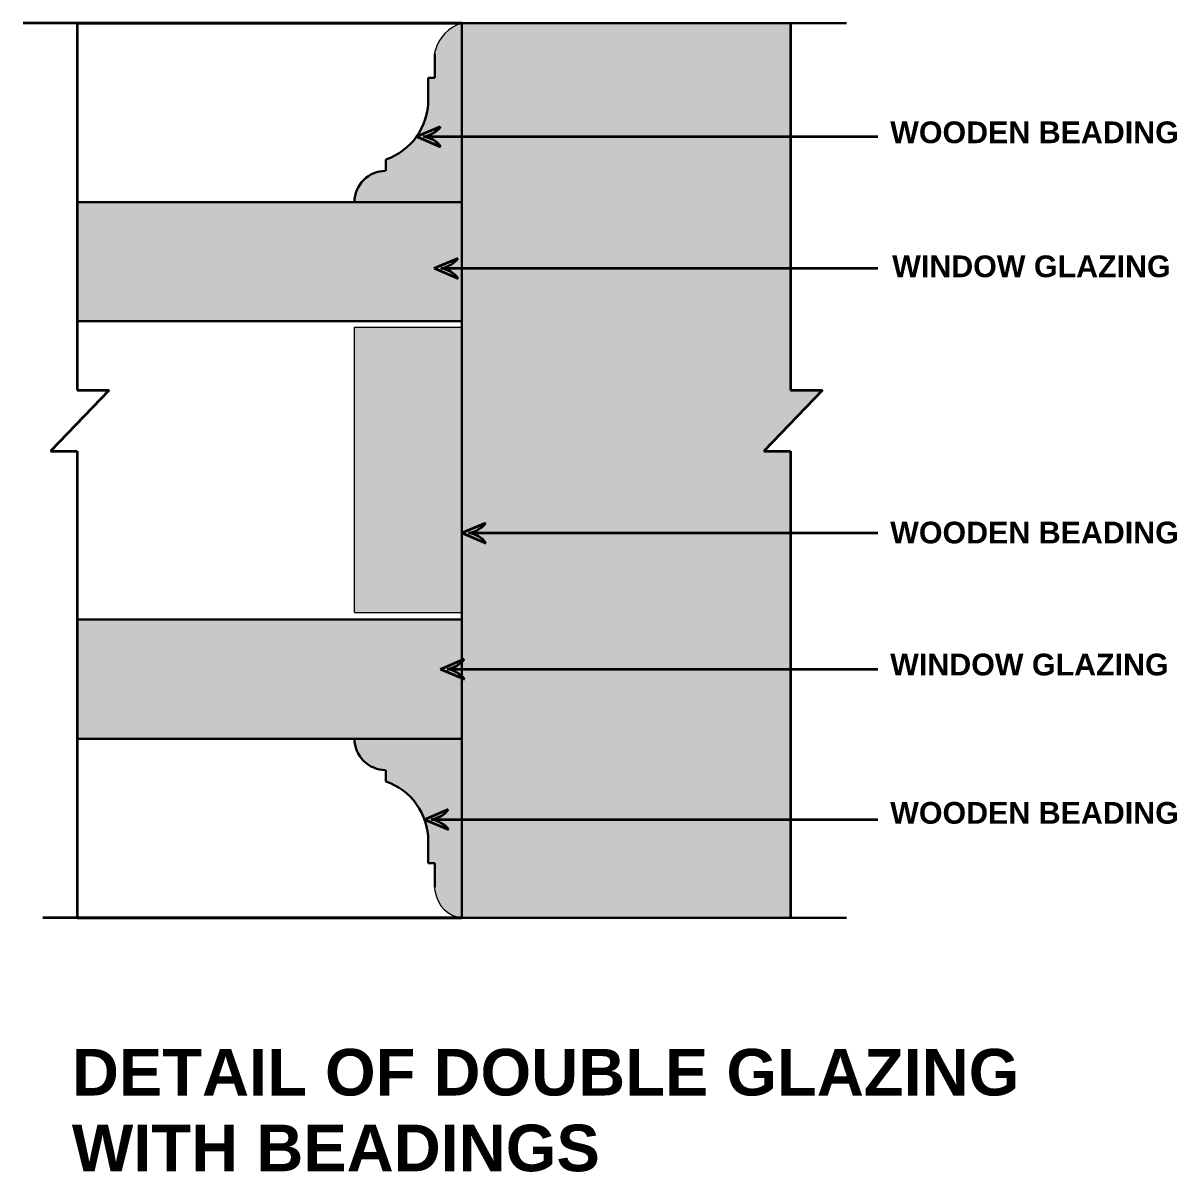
# Model space of a CAD drawing. Header units: inches. Extents: x 1352 to 5457, y 84 to 1168.
# Drawn here: x 1431.77 to 1450.34, y 223.27 to 241.75 of the extents above; entities that cross this region are included whole.
import ezdxf

# ---------------------------------------------------------------- set-up
doc = ezdxf.new("R2010")
doc.units = ezdxf.units.IN
doc.header["$MEASUREMENT"] = 0
doc.linetypes.add('DOT2', pattern=[0.125, 0, -0.125])
for name, color, linetype, lineweight in [('CILL', 250, 'Continuous', 9), ('contour', 250, 'DOT2', 35), ('text', 250, 'Continuous', 30), ('wall', 7, 'Continuous', 40), ('win', 250, 'Continuous', 30)]:
    doc.layers.add(name, color=color, linetype=linetype, lineweight=lineweight)
doc.styles.get("Standard").update_dxf_attribs({"font": 'arialbd.ttf', "height": 1.5})

msp = doc.modelspace()

# ---------------------------------------------------------------- hatches: boundary and pattern name
at = {"layer": 'CILL'}
h = msp.add_hatch(color=256, dxfattribs=at)
h.set_gradient(color1=(255, 223, 127), color2=(255, 227, 143), one_color=1, tint=0.78, name='INVSPHERICAL')
h.paths.add_polyline_path([(1438.829, 241.755, 0.253708), (1438.396, 241.309), (1438.394, 241.261), (1438.394, 240.875), (1438.288, 240.875), (1438.288, 240.521, -0.323881), (1437.602, 239.559), (1437.602, 239.376, 0.414245), (1437.1, 238.875), (1438.829, 238.875)])
h = msp.add_hatch(color=256, dxfattribs=at)
h.set_gradient(color1=(255, 223, 127), color2=(255, 227, 143), one_color=1, tint=0.78, name='INVSPHERICAL')
h.paths.add_polyline_path([(1438.829, 230.235), (1437.1, 230.235, 0.414214), (1437.601, 229.733, 0.000027), (1437.602, 229.733), (1437.602, 229.55, -0.323881), (1438.288, 228.589), (1438.288, 228.235), (1438.394, 228.235), (1438.394, 227.849), (1438.4, 227.773, 0.341783), (1438.829, 227.355)])
h.paths.add_polyline_path([(1438.829, 236.862), (1437.1, 236.862), (1437.1, 232.267), (1438.829, 232.267)])
at = {"layer": 'contour', "linetype": 'ByBlock'}
h = msp.add_hatch(color=256, dxfattribs=at)
h.set_gradient(color1=(244, 224, 139), color2=(244, 224, 134), one_color=1, tint=0.74, name='HEMISPHERICAL')
h.paths.add_polyline_path([(1444.116, 237.808), (1438.829, 237.808), (1438.829, 233.55), (1439.216, 233.713, -0.202964), (1438.937, 233.55), (1444.116, 233.55), (1444.116, 234.865), (1443.687, 234.865), (1444.631, 235.848), (1444.116, 235.848)])
h.paths.add_polyline_path([(1444.116, 239.929), (1438.829, 239.929), (1438.829, 238.875), (1438.829, 237.808), (1444.116, 237.808)])
h.paths.add_polyline_path([(1444.116, 241.755), (1438.829, 241.755), (1438.829, 239.929), (1444.116, 239.929)])
h.paths.add_polyline_path([(1444.116, 231.359), (1438.829, 231.359), (1438.829, 231.241, -0.036772), (1438.869, 231.195), (1438.829, 231.212), (1438.829, 228.94), (1444.116, 228.94)])
h.paths.add_polyline_path([(1444.116, 233.55), (1438.937, 233.55, -0.202964), (1439.216, 233.386), (1438.829, 233.55), (1438.829, 231.506), (1438.869, 231.523, -0.036772), (1438.829, 231.477), (1438.829, 231.359), (1444.116, 231.359)])
h.paths.add_polyline_path([(1444.116, 228.94), (1438.829, 228.94), (1438.829, 227.355), (1444.116, 227.355)])
h = msp.add_hatch(color=256, dxfattribs=at)
h.set_gradient(color1=(255, 0, 63), color2=(255, 46, 98), one_color=1, tint=0.59, name='INVHEMISPHERICAL')
h.paths.add_polyline_path([(1438.1, 239.929), (1438.487, 239.765, 0.202964), (1438.209, 239.929, 0.202964), (1438.487, 240.093)])
h = msp.add_hatch(color=256, dxfattribs=at)
h.set_gradient(color1=(0, 0, 255), one_color=1, tint=1, name='CURVED')
h.paths.add_polyline_path([(1432.638, 238.875), (1432.638, 236.955), (1438.829, 236.955), (1438.829, 238.875), (1437.1, 238.875)])
h = msp.add_hatch(color=256, dxfattribs=at)
h.set_gradient(color1=(255, 0, 63), color2=(255, 46, 98), one_color=1, tint=0.59, name='INVHEMISPHERICAL')
h.paths.add_polyline_path([(1438.382, 237.808), (1438.768, 237.644, 0.202964), (1438.49, 237.808, 0.202964), (1438.768, 237.972)])
h = msp.add_hatch(color=256, dxfattribs=at)
h.set_gradient(color1=(255, 0, 63), color2=(255, 46, 98), one_color=1, tint=0.59, name='INVHEMISPHERICAL')
h.paths.add_polyline_path([(1438.829, 233.55), (1439.216, 233.386, 0.202964), (1438.937, 233.55, 0.202964), (1439.216, 233.713)])
h = msp.add_hatch(color=256, dxfattribs=at)
h.set_gradient(color1=(0, 0, 255), one_color=1, tint=1, name='INVCURVED')
h.paths.add_polyline_path([(1438.829, 232.155), (1432.638, 232.155), (1432.638, 230.235), (1438.829, 230.235)])
h = msp.add_hatch(color=256, dxfattribs=at)
h.set_gradient(color1=(255, 0, 63), color2=(255, 46, 98), one_color=1, tint=0.59, name='INVHEMISPHERICAL')
h.paths.add_polyline_path([(1438.482, 231.359), (1438.869, 231.195, 0.202964), (1438.591, 231.359, 0.202964), (1438.869, 231.523)])
h = msp.add_hatch(color=256, dxfattribs=at)
h.set_gradient(color1=(255, 0, 63), color2=(255, 46, 98), one_color=1, tint=0.59, name='INVHEMISPHERICAL')
h.paths.add_polyline_path([(1438.227, 228.94), (1438.614, 228.776, 0.202964), (1438.335, 228.94, 0.202964), (1438.614, 229.103)])

# ---------------------------------------------------------------- linework, layer by layer
at = {"layer": 'CILL'}
for p, q in [((1438.394, 241.261), (1438.396, 241.309)), ((1438.394, 241.261), (1438.396, 241.309)), ((1437.1, 232.267), (1437.1, 236.862)), ((1437.1, 236.862), (1438.829, 236.862)), ((1437.1, 232.267), (1438.829, 232.267)), ((1438.4, 227.773), (1438.394, 227.849))]:
    msp.add_line(p, q, dxfattribs=at)
for centre, radius, start, end in [((1439.024, 241.133), 0.652, 107.378, 164.3221), ((1439.024, 241.133), 0.652, 107.378, 164.3221), ((1439.024, 241.133), 0.652, 194.8216, 195.6779), ((1439.024, 241.133), 0.652, 194.8216, 195.6779), ((1438.885, 227.841), 0.489, 188.0171, 263.4953)]:
    msp.add_arc(centre, radius, start, end, dxfattribs=at)
at = {"layer": 'contour', "linetype": 'ByBlock'}
for p, q in [((1432.638, 241.755), (1431.767, 241.755)), ((1432.638, 241.755), (1432.638, 235.848)), ((1432.638, 241.755), (1432.638, 241.755)), ((1444.116, 241.755), (1444.116, 235.848)), ((1438.1, 239.929), (1438.487, 240.093)), ((1438.1, 239.929), (1438.487, 239.765)), ((1438.209, 239.929), (1445.524, 239.929)), ((1438.382, 237.808), (1438.768, 237.972)), ((1438.382, 237.808), (1438.768, 237.644)), ((1438.49, 237.808), (1445.524, 237.808)), ((1433.153, 235.848), (1432.209, 234.865)), ((1432.638, 235.848), (1433.153, 235.848)), ((1444.631, 235.848), (1443.687, 234.865)), ((1444.116, 235.848), (1444.631, 235.848)), ((1432.209, 234.865), (1432.638, 234.865)), ((1432.638, 234.865), (1432.638, 227.355)), ((1443.687, 234.865), (1444.116, 234.865)), ((1444.116, 234.865), (1444.116, 227.355)), ((1438.829, 233.55), (1439.216, 233.713)), ((1438.829, 233.55), (1439.216, 233.386)), ((1438.937, 233.55), (1445.524, 233.55)), ((1438.482, 231.359), (1438.869, 231.523)), ((1438.482, 231.359), (1438.869, 231.195)), ((1438.591, 231.359), (1445.524, 231.359)), ((1438.227, 228.94), (1438.614, 229.103)), ((1438.227, 228.94), (1438.614, 228.776)), ((1438.335, 228.94), (1445.524, 228.94)), ((1432.638, 227.355), (1432.086, 227.355))]:
    msp.add_line(p, q, dxfattribs=at)
for centre, start, end in [((1438.155, 240.339), 277.5082, 323.4007), ((1438.155, 239.518), 36.5993, 82.4918), ((1438.436, 238.219), 277.5082, 323.4007), ((1438.436, 237.398), 36.5993, 82.4918), ((1438.883, 233.96), 277.5082, 323.4007), ((1438.883, 233.139), 36.5993, 82.4918), ((1438.537, 231.77), 277.5082, 323.4007), ((1438.537, 230.949), 36.5993, 82.4918), ((1438.281, 229.35), 277.5082, 323.4007), ((1438.281, 228.529), 36.5993, 82.4918)]:
    msp.add_arc(centre, 0.414, start, end, dxfattribs=at)
at = {"layer": 'text', "linetype": 'Continuous'}
for p, q in [((1438.829, 238.875), (1432.638, 238.875)), ((1438.829, 236.955), (1432.638, 236.955)), ((1438.829, 232.155), (1432.638, 232.155)), ((1438.829, 230.235), (1432.638, 230.235))]:
    msp.add_line(p, q, dxfattribs=at)
at = {"layer": 'wall'}
for p, q in [((1432.638, 241.755), (1438.829, 241.755)), ((1438.829, 241.755), (1432.638, 241.755)), ((1438.829, 241.755), (1432.638, 241.755)), ((1432.638, 227.355), (1438.829, 227.355))]:
    msp.add_line(p, q, dxfattribs=at)
at = {"layer": 'win'}
for p, q in [((1438.829, 241.755), (1438.829, 227.355)), ((1438.829, 241.755), (1438.829, 227.355)), ((1438.829, 241.755), (1445.02, 241.755)), ((1438.829, 241.755), (1438.829, 227.355)), ((1438.829, 227.355), (1438.829, 241.755)), ((1438.829, 227.355), (1445.02, 227.355))]:
    msp.add_line(p, q, dxfattribs=at)
at = {"layer": 'win', "linetype": 'Continuous'}
for p, q in [((1438.829, 241.755), (1438.829, 238.875)), ((1438.829, 241.717), (1438.829, 238.875)), ((1438.394, 241.261), (1438.394, 240.875)), ((1438.394, 241.261), (1438.394, 240.875)), ((1438.288, 240.875), (1438.394, 240.875)), ((1438.288, 240.521), (1438.288, 240.875)), ((1438.288, 240.875), (1438.394, 240.875)), ((1438.288, 240.521), (1438.288, 240.875)), ((1437.602, 239.559), (1437.602, 239.376)), ((1437.602, 239.559), (1437.602, 239.376)), ((1438.829, 238.875), (1437.1, 238.875)), ((1438.829, 238.875), (1437.1, 238.875)), ((1438.829, 230.235), (1437.1, 230.235)), ((1438.829, 227.393), (1438.829, 230.235)), ((1437.602, 229.55), (1437.602, 229.733)), ((1438.288, 228.589), (1438.288, 228.235)), ((1438.288, 228.235), (1438.394, 228.235)), ((1438.394, 227.849), (1438.394, 228.235))]:
    msp.add_line(p, q, dxfattribs=at)
for centre, radius, start, end in [((1437.281, 240.514), 1.007, 288.5943, 0.3789), ((1437.281, 240.514), 1.007, 288.5943, 0.3789), ((1437.601, 238.875), 0.501, 89.9939, 180), ((1437.601, 238.875), 0.501, 89.9939, 180), ((1437.601, 230.235), 0.501, 180, 270.0061), ((1437.281, 228.596), 1.007, 359.6211, 71.4057)]:
    msp.add_arc(centre, radius, start, end, dxfattribs=at)

# ---------------------------------------------------------------- texts
at = {"layer": 'text'}
for s, p in [('DETAIL OF DOUBLE GLAZING', (1432.552, 224.496)), ('WITH BEADINGS', (1432.552, 223.277))]:
    msp.add_text(s, height=0.75, dxfattribs=at).set_placement(p)
at = {"layer": 'win'}
for s, p in [('WOODEN BEADING', (1445.722, 239.822)), ('WINDOW GLAZING', (1445.754, 237.665)), ('WOODEN BEADING', (1445.722, 233.381)), ('WINDOW GLAZING', (1445.722, 231.257)), ('WOODEN BEADING', (1445.722, 228.87))]:
    msp.add_text(s, height=0.35, dxfattribs=at).set_placement(p)

doc.saveas('drawing.dxf')
